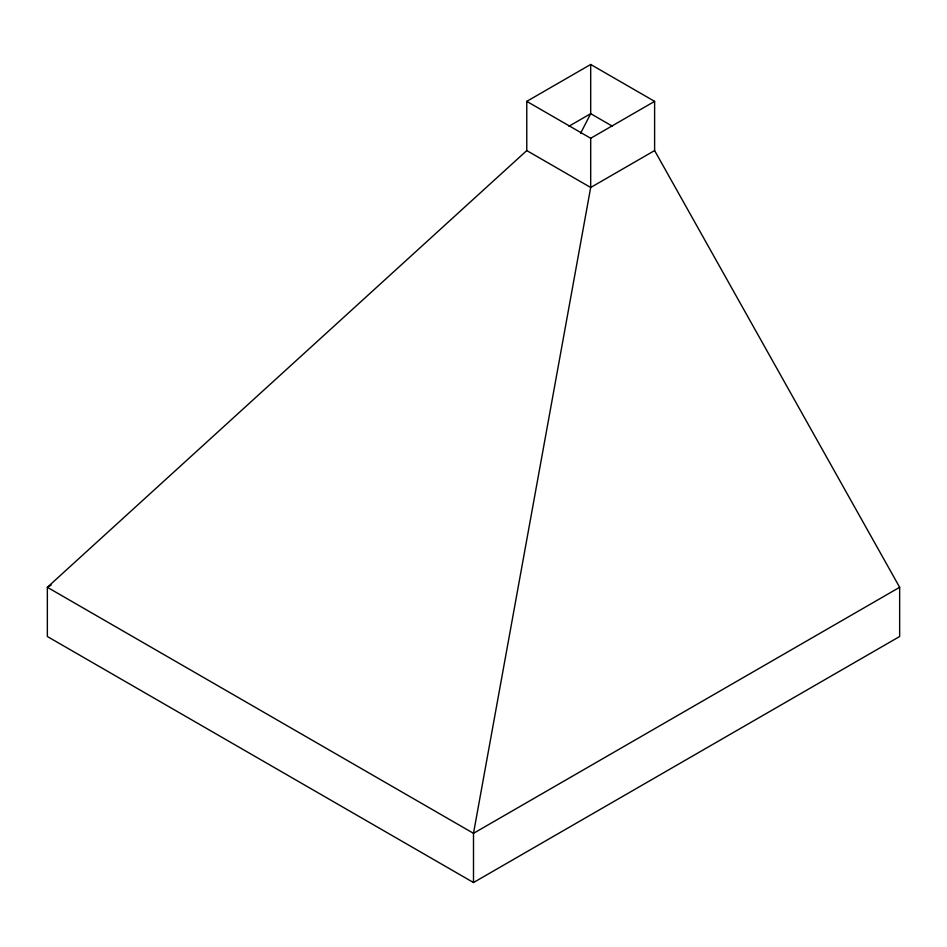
<?xml version="1.0" encoding="UTF-8"?>
<svg xmlns="http://www.w3.org/2000/svg" width="947" height="947" viewBox="0 0 947 947"><rect width="100%" height="100%" fill="white"/><g stroke="black" fill="none" stroke-linecap="round" stroke-linejoin="round"><path stroke-width="1.42" d="M580.594 133.29L590.691 113.676L590.691 64.467L526.769 101.365L526.769 150.573L47.35 587.294L47.35 636.502L473.5 882.533L899.65 636.502L899.65 587.294L654.614 150.573L654.614 101.365L590.691 64.467M568.958 126.223L590.691 113.676L612.425 126.223M526.769 101.365L590.691 138.274L654.614 101.365M654.614 150.573L590.691 187.482L473.5 833.324L473.5 882.533M51.185 585.08L47.35 587.294L473.5 833.324L899.65 587.294M526.769 150.573L590.691 187.482L590.691 138.274"/></g></svg>
